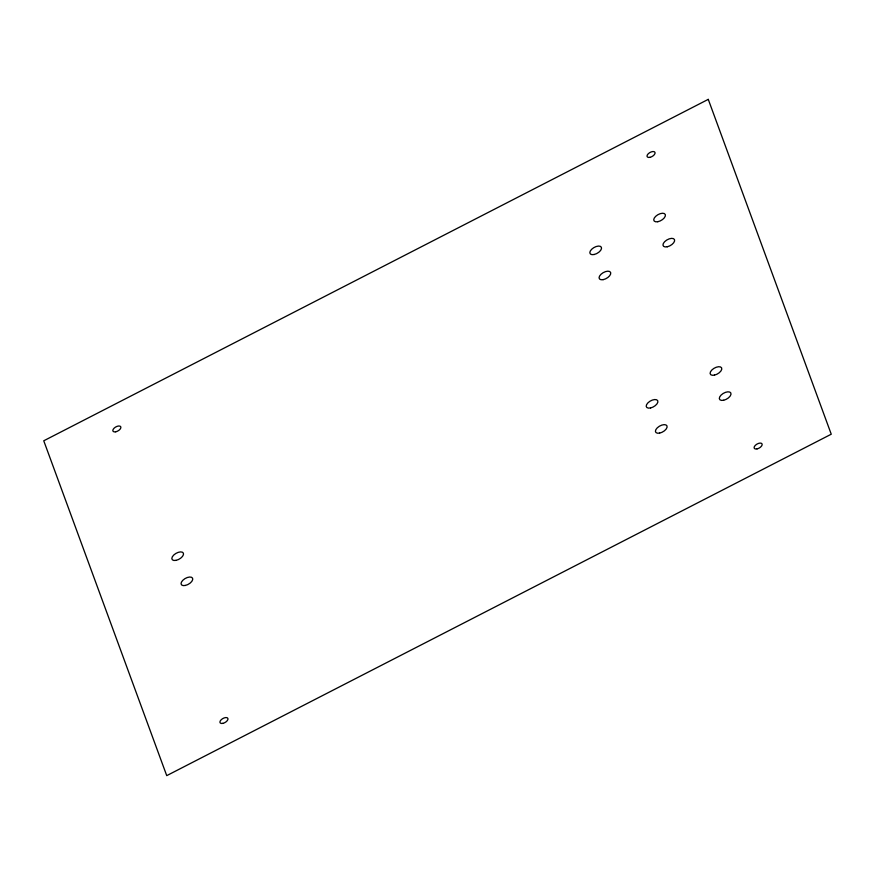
<?xml version="1.0" encoding="UTF-8"?>
<svg xmlns="http://www.w3.org/2000/svg" width="875" height="875" viewBox="0 0 875 875"><rect width="100%" height="100%" fill="white"/><g stroke="black" fill="none" stroke-linecap="round" stroke-linejoin="round"><path stroke-width="1.31" d="M708.269 99.367L43.75 440.792L166.731 775.633L831.25 434.208L708.269 99.367M115.741 431.802A4.463 2.275 -29.7 0 0 120.783 426.825A4.463 2.275 -29.7 0 0 114.067 428.214A4.463 2.275 -29.7 0 0 115.741 431.802M175.963 560.372A6.486 3.314 -29.7 0 0 183.4 553.164A6.486 3.314 -29.7 0 0 173.688 555.078A6.486 3.314 -29.7 0 0 175.963 560.372M185.347 585.452A6.486 3.314 -29.7 0 0 192.577 578.189A6.486 3.314 -29.7 0 0 182.787 580.311A6.486 3.314 -29.7 0 0 185.347 585.452M222.83 723.373A4.463 2.275 -29.7 0 0 227.872 718.386A4.463 2.275 -29.7 0 0 221.156 719.786A4.463 2.275 -29.7 0 0 222.83 723.373M757.061 448.897A4.463 2.275 -29.7 0 0 762.048 443.898A4.463 2.275 -29.7 0 0 755.3 445.364A4.463 2.275 -29.7 0 0 757.061 448.897M649.917 157.347A4.463 2.275 -29.7 0 0 654.97 152.359A4.463 2.275 -29.7 0 0 648.255 153.759A4.463 2.275 -29.7 0 0 649.917 157.347M657.781 221.725A6.486 3.314 -29.7 0 0 665.306 214.55A6.486 3.314 -29.7 0 0 655.638 216.366A6.486 3.314 -29.7 0 0 657.781 221.725M594.136 254.505A6.486 3.314 -29.7 0 0 601.366 247.242A6.486 3.314 -29.7 0 0 591.566 249.364A6.486 3.314 -29.7 0 0 594.136 254.505M603.116 279.661A6.486 3.314 -29.7 0 0 610.641 272.486A6.486 3.314 -29.7 0 0 600.972 274.302A6.486 3.314 -29.7 0 0 603.116 279.661M667.242 246.783A6.486 3.314 -29.7 0 0 674.472 239.531A6.486 3.314 -29.7 0 0 664.683 241.653A6.486 3.314 -29.7 0 0 667.242 246.783M714.47 375.123A6.486 3.314 -29.7 0 0 721.602 367.839A6.486 3.314 -29.7 0 0 711.769 370.07A6.486 3.314 -29.7 0 0 714.47 375.123M650.584 407.947A6.486 3.314 -29.7 0 0 657.705 400.662A6.486 3.314 -29.7 0 0 647.872 402.894A6.486 3.314 -29.7 0 0 650.584 407.947M659.564 433.114A6.486 3.314 -29.7 0 0 666.991 425.906A6.486 3.314 -29.7 0 0 657.278 427.82A6.486 3.314 -29.7 0 0 659.564 433.114M723.614 400.258A6.486 3.314 -29.7 0 0 730.844 392.995A6.486 3.314 -29.7 0 0 721.044 395.117A6.486 3.314 -29.7 0 0 723.614 400.258"/></g></svg>
